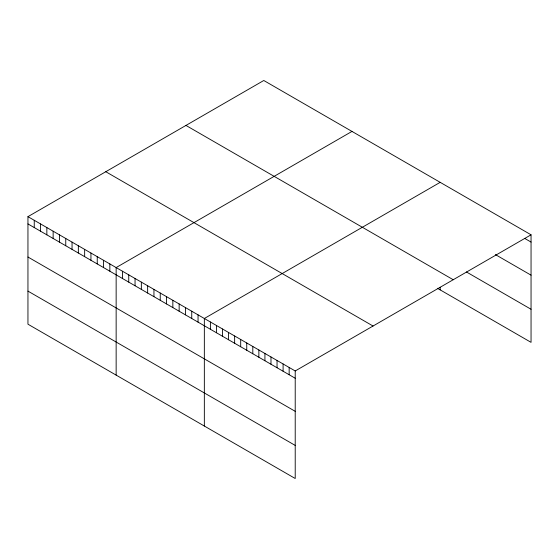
<?xml version="1.0" encoding="UTF-8"?>
<svg xmlns="http://www.w3.org/2000/svg" width="559" height="559" viewBox="0 0 559 559"><rect width="100%" height="100%" fill="white"/><g stroke="black" fill="none" stroke-linecap="round" stroke-linejoin="round"><path stroke-width="0.84" d="M27.95 216.654L295.215 370.959L295.215 478.504L27.95 324.199L27.95 216.654L263.785 80.496L531.05 234.801L531.05 342.346L437.383 288.269M351.981 131.414L116.146 267.572L116.146 375.117M440.178 182.339L204.342 318.497L204.342 426.042M295.215 370.959L531.05 234.801M524.992 238.581L531.05 242.075M495.372 254.569L531.05 275.168M466.43 271.953L531.05 309.26M185.958 125.426L453.223 279.731M105.777 171.718L373.042 326.023M27.95 223.928L295.215 378.233M27.95 257.021L295.215 411.326M27.95 291.113L295.215 445.418M440.178 287.27L440.178 289.883M289.157 367.459L289.157 374.74M283.099 363.965L283.099 371.239M277.04 360.464L277.04 367.738M270.982 356.97L270.982 364.244M264.924 353.47L264.924 360.744M258.866 349.969L258.866 357.25M252.808 346.475L252.808 353.749M246.75 342.974L246.75 350.255M240.691 339.481L240.691 346.755M234.633 335.98L234.633 343.261M228.575 332.486L228.575 339.76M222.517 328.985L222.517 336.266M216.459 325.492L216.459 332.766M210.401 321.991L210.401 329.265M198.047 314.857L198.047 322.131M191.744 311.216L191.744 318.497M185.448 307.583L185.448 314.857M179.146 303.942L179.146 311.223M172.85 300.309L172.85 307.583M166.547 296.668L166.547 303.949M160.244 293.035L160.244 300.309M153.949 289.394L153.949 296.675M147.646 285.761L147.646 293.035M141.35 282.12L141.35 289.401M135.047 278.487L135.047 285.761M128.745 274.846L128.745 282.127M122.449 271.213L122.449 278.487M109.85 263.939L109.85 271.213M103.548 260.298L103.548 267.572M97.245 256.665L97.245 263.939M90.949 253.024L90.949 260.298M84.647 249.391L84.647 256.665M78.351 245.75L78.351 253.024M72.048 242.11L72.048 249.391M65.752 238.476L65.752 245.75M59.45 234.836L59.45 242.117M53.147 231.202L53.147 238.476M46.851 227.562L46.851 234.843M40.548 223.928L40.548 231.202M34.253 220.288L34.253 227.569"/></g></svg>
